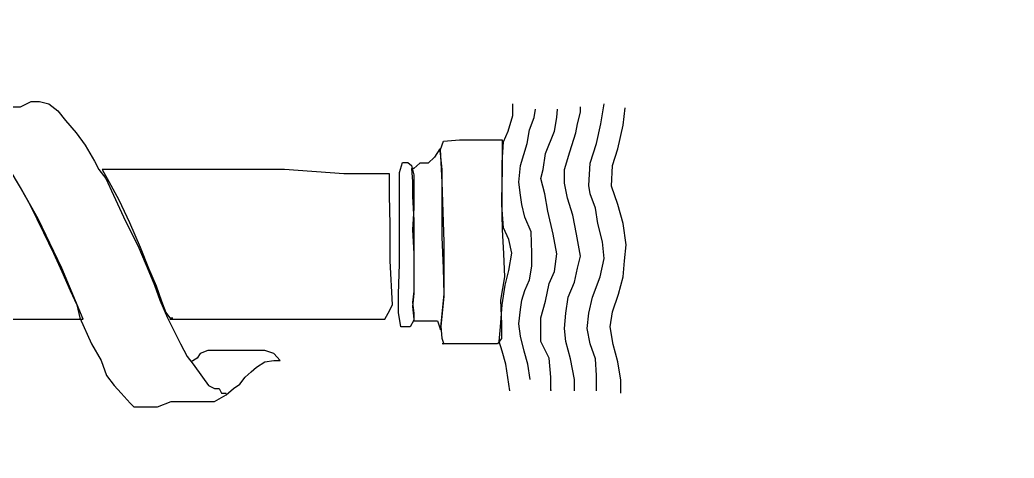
# Model space of a CAD drawing. Extents: x 747954 to 748544, y 4316381 to 4317408.
# Drawn here: x 747992.16 to 748005.23, y 4317230.29 to 4317236.04 of the extents above; entities that cross this region are included whole.
import ezdxf

# ---------------------------------------------------------------- set-up
doc = ezdxf.new("R2010")
doc.units = 0
doc.layers.get('0').update_dxf_attribs({"linetype": 'CONTINUOUS'})

msp = doc.modelspace()

# ---------------------------------------------------------------- linework, layer by layer
at = {"color": 0, "linetype": 'CONTINUOUS'}
for p, q in [((747992.17, 4317234.9), (747992.31, 4317234.97)), ((747992.17, 4317234.9), (747992.31, 4317234.97)), ((747992.31, 4317234.97), (747992.42, 4317234.97)), ((747992.31, 4317234.97), (747992.42, 4317234.97)), ((747992.42, 4317234.97), (747992.54, 4317234.94)), ((747992.42, 4317234.97), (747992.54, 4317234.94)), ((747992.02, 4317234.9), (747992.17, 4317234.9)), ((747992.02, 4317234.9), (747992.17, 4317234.9)), ((747992.54, 4317234.94), (747992.66, 4317234.85)), ((747992.54, 4317234.94), (747992.66, 4317234.85)), ((747992.66, 4317234.85), (747992.76, 4317234.72)), ((747992.66, 4317234.85), (747992.76, 4317234.72)), ((747998.64, 4317234.79), (747998.64, 4317234.94)), ((747998.64, 4317234.79), (747998.64, 4317234.94)), ((747998.92, 4317234.76), (747998.94, 4317234.87)), ((747998.92, 4317234.76), (747998.94, 4317234.87)), ((747999.22, 4317234.76), (747999.23, 4317234.87)), ((747999.22, 4317234.76), (747999.23, 4317234.87)), ((747999.53, 4317234.83), (747999.53, 4317234.9)), ((747999.53, 4317234.83), (747999.53, 4317234.9)), ((747999.8, 4317234.68), (747999.84, 4317234.94)), ((747999.8, 4317234.68), (747999.84, 4317234.94)), ((748000.09, 4317234.66), (748000.12, 4317234.89)), ((748000.09, 4317234.66), (748000.12, 4317234.89)), ((747992.76, 4317234.72), (747992.9, 4317234.56)), ((747992.76, 4317234.72), (747992.9, 4317234.56)), ((747998.58, 4317234.58), (747998.64, 4317234.79)), ((747998.58, 4317234.58), (747998.64, 4317234.79)), ((747998.86, 4317234.6), (747998.92, 4317234.76)), ((747998.86, 4317234.6), (747998.92, 4317234.76)), ((747999.19, 4317234.58), (747999.22, 4317234.76)), ((747999.19, 4317234.58), (747999.22, 4317234.76)), ((747999.49, 4317234.68), (747999.53, 4317234.83)), ((747999.49, 4317234.68), (747999.53, 4317234.83)), ((747998.52, 4317234.44), (747998.58, 4317234.58)), ((747998.52, 4317234.44), (747998.58, 4317234.58)), ((747998.83, 4317234.42), (747998.86, 4317234.6)), ((747998.83, 4317234.42), (747998.86, 4317234.6)), ((747999.07, 4317234.29), (747999.19, 4317234.58)), ((747999.07, 4317234.29), (747999.19, 4317234.58)), ((747999.47, 4317234.56), (747999.49, 4317234.68)), ((747999.47, 4317234.56), (747999.49, 4317234.68)), ((747999.74, 4317234.42), (747999.8, 4317234.68)), ((747999.74, 4317234.42), (747999.8, 4317234.68)), ((748000.02, 4317234.35), (748000.09, 4317234.66)), ((748000.02, 4317234.35), (748000.09, 4317234.66)), ((747992.9, 4317234.56), (747993.02, 4317234.4)), ((747992.9, 4317234.56), (747993.02, 4317234.4)), ((747997.69, 4317234.34), (747997.73, 4317234.45)), ((747997.69, 4317234.34), (747997.73, 4317234.45)), ((747997.73, 4317234.45), (747997.94, 4317234.47)), ((747997.73, 4317234.45), (747997.94, 4317234.47)), ((747997.94, 4317234.47), (747998.25, 4317234.47)), ((747997.94, 4317234.47), (747998.25, 4317234.47)), ((747998.25, 4317234.47), (747998.4, 4317234.47)), ((747998.25, 4317234.47), (747998.4, 4317234.47)), ((747998.4, 4317234.47), (747998.5, 4317234.47)), ((747998.4, 4317234.47), (747998.5, 4317234.47)), ((747998.5, 4317234.47), (747998.5, 4317234.36)), ((747998.5, 4317234.47), (747998.5, 4317234.36)), ((747999.39, 4317234.31), (747999.47, 4317234.56)), ((747999.39, 4317234.31), (747999.47, 4317234.56)), ((747993.02, 4317234.4), (747993.14, 4317234.19)), ((747993.02, 4317234.4), (747993.14, 4317234.19)), ((747997.68, 4317234.35), (747997.61, 4317234.24)), ((747997.68, 4317234.35), (747997.61, 4317234.24)), ((747997.69, 4317234.29), (747997.68, 4317234.35)), ((747997.69, 4317234.29), (747997.68, 4317234.35)), ((747997.71, 4317233.91), (747997.69, 4317234.34)), ((747997.71, 4317233.91), (747997.69, 4317234.34)), ((747998.5, 4317234.17), (747998.52, 4317234.44)), ((747998.5, 4317234.17), (747998.52, 4317234.44)), ((747998.5, 4317234.36), (747998.5, 4317234.08)), ((747998.5, 4317234.36), (747998.5, 4317234.08)), ((747998.74, 4317234.13), (747998.83, 4317234.42)), ((747998.74, 4317234.13), (747998.83, 4317234.42)), ((747999.66, 4317234.16), (747999.74, 4317234.42)), ((747999.66, 4317234.16), (747999.74, 4317234.42)), ((747999.95, 4317234.13), (748000.02, 4317234.35)), ((747999.95, 4317234.13), (748000.02, 4317234.35)), ((747993.14, 4317234.19), (747993.2, 4317234.08)), ((747993.14, 4317234.19), (747993.2, 4317234.08)), ((747997.61, 4317234.24), (747997.53, 4317234.16)), ((747997.61, 4317234.24), (747997.53, 4317234.16)), ((747997.71, 4317234.08), (747997.69, 4317234.29)), ((747997.71, 4317234.08), (747997.69, 4317234.29)), ((747999.04, 4317234.08), (747999.07, 4317234.29)), ((747999.04, 4317234.08), (747999.07, 4317234.29)), ((747999.32, 4317234.08), (747999.39, 4317234.31)), ((747999.32, 4317234.08), (747999.39, 4317234.31)), ((747992.17, 4317233.84), (747992.02, 4317234.09)), ((747992.17, 4317233.84), (747992.02, 4317234.09)), ((747993.2, 4317234.08), (747993.29, 4317233.96)), ((747993.2, 4317234.08), (747993.29, 4317233.96)), ((747993.29, 4317234.08), (747993.24, 4317234.08)), ((747993.24, 4317234.08), (747993.33, 4317233.92)), ((747993.29, 4317234.08), (747993.24, 4317234.08)), ((747993.24, 4317234.08), (747993.33, 4317233.92)), ((747993.44, 4317234.08), (747993.29, 4317234.08)), ((747993.44, 4317234.08), (747993.29, 4317234.08)), ((747993.82, 4317234.08), (747993.44, 4317234.08)), ((747993.82, 4317234.08), (747993.44, 4317234.08)), ((747994.42, 4317234.08), (747993.82, 4317234.08)), ((747994.42, 4317234.08), (747993.82, 4317234.08)), ((747994.92, 4317234.08), (747994.42, 4317234.08)), ((747994.92, 4317234.08), (747994.42, 4317234.08)), ((747995.64, 4317234.08), (747994.92, 4317234.08)), ((747995.64, 4317234.08), (747994.92, 4317234.08)), ((747996.42, 4317234.02), (747995.64, 4317234.08)), ((747996.42, 4317234.02), (747995.64, 4317234.08)), ((747997.15, 4317234.04), (747997.19, 4317234.17)), ((747997.15, 4317234.04), (747997.19, 4317234.17)), ((747997.19, 4317234.17), (747997.26, 4317234.17)), ((747997.19, 4317234.17), (747997.26, 4317234.17)), ((747997.26, 4317234.17), (747997.31, 4317234.13)), ((747997.26, 4317234.17), (747997.31, 4317234.13)), ((747997.31, 4317234.13), (747997.34, 4317234.01)), ((747997.31, 4317234.13), (747997.34, 4317234.01)), ((747997.34, 4317234.09), (747997.31, 4317234.09)), ((747997.31, 4317234.09), (747997.32, 4317233.92)), ((747997.34, 4317234.09), (747997.31, 4317234.09)), ((747997.31, 4317234.09), (747997.32, 4317233.92)), ((747997.42, 4317234.16), (747997.34, 4317234.09)), ((747997.42, 4317234.16), (747997.34, 4317234.09)), ((747997.53, 4317234.16), (747997.42, 4317234.16)), ((747997.53, 4317234.16), (747997.42, 4317234.16)), ((747997.71, 4317233.73), (747997.71, 4317234.08)), ((747997.71, 4317233.73), (747997.71, 4317234.08)), ((747998.5, 4317234.08), (747998.49, 4317233.68)), ((747998.5, 4317234.08), (747998.49, 4317233.68)), ((747998.5, 4317233.87), (747998.5, 4317234.17)), ((747998.5, 4317233.87), (747998.5, 4317234.17)), ((747998.72, 4317233.91), (747998.74, 4317234.13)), ((747998.72, 4317233.91), (747998.74, 4317234.13)), ((747999.01, 4317233.96), (747999.04, 4317234.08)), ((747999.01, 4317233.96), (747999.04, 4317234.08)), ((747999.32, 4317233.9), (747999.32, 4317234.08)), ((747999.32, 4317233.9), (747999.32, 4317234.08)), ((747999.64, 4317233.87), (747999.66, 4317234.16)), ((747999.64, 4317233.87), (747999.66, 4317234.16)), ((747999.94, 4317233.86), (747999.95, 4317234.13)), ((747999.94, 4317233.86), (747999.95, 4317234.13)), ((747993.29, 4317233.96), (747993.39, 4317233.74)), ((747993.29, 4317233.96), (747993.39, 4317233.74)), ((747996.88, 4317234.02), (747996.42, 4317234.02)), ((747996.88, 4317234.02), (747996.42, 4317234.02)), ((747997.02, 4317234.02), (747996.88, 4317234.02)), ((747997.02, 4317234.02), (747996.88, 4317234.02)), ((747997.02, 4317233.96), (747997.02, 4317234.02)), ((747997.02, 4317233.96), (747997.02, 4317234.02)), ((747997.02, 4317233.74), (747997.02, 4317233.96)), ((747997.02, 4317233.74), (747997.02, 4317233.96)), ((747997.15, 4317233.84), (747997.15, 4317234.04)), ((747997.15, 4317233.84), (747997.15, 4317234.04)), ((747997.34, 4317234.01), (747997.34, 4317233.91)), ((747997.34, 4317234.01), (747997.34, 4317233.91)), ((747999.06, 4317233.76), (747999.01, 4317233.96)), ((747999.06, 4317233.76), (747999.01, 4317233.96)), ((747992.12, 4317233.92), (747992.29, 4317233.62)), ((747992.12, 4317233.92), (747992.29, 4317233.62)), ((747992.4, 4317233.43), (747992.17, 4317233.84)), ((747992.4, 4317233.43), (747992.17, 4317233.84)), ((747993.33, 4317233.92), (747993.46, 4317233.68)), ((747993.33, 4317233.92), (747993.46, 4317233.68)), ((747997.15, 4317233.38), (747997.15, 4317233.84)), ((747997.15, 4317233.38), (747997.15, 4317233.84)), ((747997.32, 4317233.92), (747997.32, 4317233.73)), ((747997.32, 4317233.92), (747997.32, 4317233.73)), ((747997.34, 4317233.91), (747997.34, 4317233.57)), ((747997.34, 4317233.91), (747997.34, 4317233.57)), ((747997.74, 4317233.13), (747997.71, 4317233.91)), ((747997.74, 4317233.13), (747997.71, 4317233.91)), ((747998.5, 4317233.55), (747998.5, 4317233.87)), ((747998.5, 4317233.55), (747998.5, 4317233.87)), ((747998.74, 4317233.74), (747998.72, 4317233.91)), ((747998.74, 4317233.74), (747998.72, 4317233.91)), ((747999.36, 4317233.7), (747999.32, 4317233.9)), ((747999.36, 4317233.7), (747999.32, 4317233.9)), ((747999.66, 4317233.76), (747999.64, 4317233.87)), ((747999.66, 4317233.76), (747999.64, 4317233.87)), ((748000.02, 4317233.62), (747999.94, 4317233.86)), ((748000.02, 4317233.62), (747999.94, 4317233.86)), ((747993.39, 4317233.74), (747993.55, 4317233.4)), ((747993.39, 4317233.74), (747993.55, 4317233.4)), ((747993.46, 4317233.68), (747993.6, 4317233.38)), ((747993.46, 4317233.68), (747993.6, 4317233.38)), ((747997.03, 4317233.35), (747997.02, 4317233.74)), ((747997.03, 4317233.35), (747997.02, 4317233.74)), ((747997.32, 4317233.73), (747997.34, 4317233.41)), ((747997.32, 4317233.73), (747997.34, 4317233.41)), ((747997.71, 4317233.19), (747997.71, 4317233.73)), ((747997.71, 4317233.19), (747997.71, 4317233.73)), ((747998.49, 4317233.68), (747998.5, 4317233.29)), ((747998.49, 4317233.68), (747998.5, 4317233.29)), ((747998.76, 4317233.62), (747998.74, 4317233.74)), ((747998.76, 4317233.62), (747998.74, 4317233.74)), ((747999.1, 4317233.53), (747999.06, 4317233.76)), ((747999.1, 4317233.53), (747999.06, 4317233.76)), ((747999.43, 4317233.48), (747999.36, 4317233.7)), ((747999.43, 4317233.48), (747999.36, 4317233.7)), ((747999.73, 4317233.57), (747999.66, 4317233.76)), ((747999.73, 4317233.57), (747999.66, 4317233.76)), ((747992.29, 4317233.62), (747992.47, 4317233.25)), ((747992.29, 4317233.62), (747992.47, 4317233.25)), ((747997.34, 4317233.57), (747997.32, 4317233.29)), ((747997.34, 4317233.57), (747997.32, 4317233.29)), ((747998.52, 4317233.31), (747998.5, 4317233.55)), ((747998.52, 4317233.31), (747998.5, 4317233.55)), ((747998.8, 4317233.45), (747998.76, 4317233.62)), ((747998.8, 4317233.45), (747998.76, 4317233.62)), ((747999.76, 4317233.37), (747999.73, 4317233.57)), ((747999.76, 4317233.37), (747999.73, 4317233.57)), ((748000.09, 4317233.37), (748000.02, 4317233.62)), ((748000.09, 4317233.37), (748000.02, 4317233.62)), ((747992.71, 4317232.78), (747992.4, 4317233.43)), ((747992.71, 4317232.78), (747992.4, 4317233.43)), ((747997.34, 4317233.41), (747997.34, 4317233.11)), ((747997.34, 4317233.41), (747997.34, 4317233.11)), ((747998.88, 4317233.26), (747998.8, 4317233.45)), ((747998.88, 4317233.26), (747998.8, 4317233.45)), ((747999.17, 4317233.23), (747999.1, 4317233.53)), ((747999.17, 4317233.23), (747999.1, 4317233.53)), ((747999.48, 4317233.23), (747999.43, 4317233.48)), ((747999.48, 4317233.23), (747999.43, 4317233.48)), ((747993.55, 4317233.4), (747993.71, 4317233.08)), ((747993.55, 4317233.4), (747993.71, 4317233.08)), ((747993.6, 4317233.38), (747993.74, 4317233.06)), ((747993.6, 4317233.38), (747993.74, 4317233.06)), ((747997.03, 4317232.88), (747997.03, 4317233.35)), ((747997.03, 4317232.88), (747997.03, 4317233.35)), ((747997.15, 4317232.84), (747997.15, 4317233.38)), ((747997.15, 4317232.84), (747997.15, 4317233.38)), ((747997.32, 4317233.29), (747997.34, 4317232.97)), ((747997.32, 4317233.29), (747997.34, 4317232.97)), ((747998.5, 4317233.29), (747998.52, 4317232.97)), ((747998.5, 4317233.29), (747998.52, 4317232.97)), ((747998.59, 4317233.16), (747998.52, 4317233.31)), ((747998.59, 4317233.16), (747998.52, 4317233.31)), ((747999.82, 4317233.13), (747999.76, 4317233.37)), ((747999.82, 4317233.13), (747999.76, 4317233.37)), ((748000.13, 4317233.09), (748000.09, 4317233.37)), ((748000.13, 4317233.09), (748000.09, 4317233.37)), ((747992.47, 4317233.25), (747992.6, 4317232.98)), ((747992.47, 4317233.25), (747992.6, 4317232.98)), ((747997.73, 4317232.78), (747997.71, 4317233.19)), ((747997.73, 4317232.78), (747997.71, 4317233.19)), ((747998.63, 4317232.98), (747998.59, 4317233.16)), ((747998.63, 4317232.98), (747998.59, 4317233.16)), ((747998.89, 4317232.98), (747998.88, 4317233.26)), ((747998.89, 4317232.98), (747998.88, 4317233.26)), ((747999.22, 4317232.97), (747999.17, 4317233.23)), ((747999.22, 4317232.97), (747999.17, 4317233.23)), ((747999.53, 4317232.94), (747999.48, 4317233.23)), ((747999.53, 4317232.94), (747999.48, 4317233.23)), ((747993.71, 4317233.08), (747993.82, 4317232.82)), ((747993.71, 4317233.08), (747993.82, 4317232.82)), ((747993.74, 4317233.06), (747993.85, 4317232.78)), ((747993.74, 4317233.06), (747993.85, 4317232.78)), ((747997.34, 4317233.11), (747997.34, 4317232.75)), ((747997.34, 4317233.11), (747997.34, 4317232.75)), ((747997.74, 4317232.41), (747997.74, 4317233.13)), ((747997.74, 4317232.41), (747997.74, 4317233.13)), ((747999.84, 4317232.91), (747999.82, 4317233.13)), ((747999.84, 4317232.91), (747999.82, 4317233.13)), ((748000.11, 4317232.88), (748000.13, 4317233.09)), ((748000.11, 4317232.88), (748000.13, 4317233.09)), ((747992.6, 4317232.98), (747992.71, 4317232.74)), ((747992.6, 4317232.98), (747992.71, 4317232.74)), ((747997.06, 4317232.3), (747997.03, 4317232.88)), ((747997.06, 4317232.3), (747997.03, 4317232.88)), ((747997.34, 4317232.97), (747997.34, 4317232.67)), ((747997.34, 4317232.97), (747997.34, 4317232.67)), ((747998.52, 4317232.97), (747998.53, 4317232.67)), ((747998.52, 4317232.97), (747998.53, 4317232.67)), ((747998.59, 4317232.75), (747998.63, 4317232.98)), ((747998.59, 4317232.75), (747998.63, 4317232.98)), ((747998.89, 4317232.81), (747998.89, 4317232.98)), ((747998.89, 4317232.81), (747998.89, 4317232.98)), ((747999.19, 4317232.74), (747999.22, 4317232.97)), ((747999.19, 4317232.74), (747999.22, 4317232.97)), ((747999.49, 4317232.78), (747999.53, 4317232.94)), ((747999.49, 4317232.78), (747999.53, 4317232.94)), ((747999.79, 4317232.67), (747999.84, 4317232.91)), ((747999.79, 4317232.67), (747999.84, 4317232.91)), ((748000.09, 4317232.67), (748000.11, 4317232.88)), ((748000.09, 4317232.67), (748000.11, 4317232.88)), ((747992.99, 4317232.11), (747992.71, 4317232.78)), ((747992.99, 4317232.11), (747992.71, 4317232.78)), ((747993.82, 4317232.82), (747993.93, 4317232.56)), ((747993.82, 4317232.82), (747993.93, 4317232.56)), ((747993.85, 4317232.78), (747993.95, 4317232.55)), ((747993.85, 4317232.78), (747993.95, 4317232.55)), ((747997.14, 4317232.44), (747997.15, 4317232.84)), ((747997.14, 4317232.44), (747997.15, 4317232.84)), ((747997.34, 4317232.75), (747997.34, 4317232.45)), ((747997.34, 4317232.75), (747997.34, 4317232.45)), ((747997.74, 4317232.44), (747997.73, 4317232.78)), ((747997.74, 4317232.44), (747997.73, 4317232.78)), ((747998.54, 4317232.56), (747998.59, 4317232.75)), ((747998.54, 4317232.56), (747998.59, 4317232.75)), ((747998.86, 4317232.63), (747998.89, 4317232.81)), ((747998.86, 4317232.63), (747998.89, 4317232.81)), ((747999.45, 4317232.6), (747999.49, 4317232.78)), ((747999.45, 4317232.6), (747999.49, 4317232.78)), ((747992.71, 4317232.74), (747992.82, 4317232.49)), ((747992.71, 4317232.74), (747992.82, 4317232.49)), ((747997.34, 4317232.67), (747997.34, 4317232.48)), ((747997.34, 4317232.67), (747997.34, 4317232.48)), ((747998.53, 4317232.67), (747998.48, 4317232.36)), ((747998.53, 4317232.67), (747998.48, 4317232.36)), ((747998.8, 4317232.49), (747998.86, 4317232.63)), ((747998.8, 4317232.49), (747998.86, 4317232.63)), ((747999.12, 4317232.58), (747999.19, 4317232.74)), ((747999.12, 4317232.58), (747999.19, 4317232.74)), ((747999.69, 4317232.4), (747999.79, 4317232.67)), ((747999.69, 4317232.4), (747999.79, 4317232.67)), ((748000.03, 4317232.44), (748000.09, 4317232.67)), ((748000.03, 4317232.44), (748000.09, 4317232.67)), ((747992.82, 4317232.49), (747992.91, 4317232.3)), ((747992.82, 4317232.49), (747992.91, 4317232.3)), ((747993.93, 4317232.56), (747994, 4317232.36)), ((747993.93, 4317232.56), (747994, 4317232.36)), ((747993.95, 4317232.55), (747994.02, 4317232.35)), ((747993.95, 4317232.55), (747994.02, 4317232.35)), ((747998.5, 4317232.3), (747998.54, 4317232.56)), ((747998.5, 4317232.3), (747998.54, 4317232.56)), ((747998.76, 4317232.36), (747998.8, 4317232.49)), ((747998.76, 4317232.36), (747998.8, 4317232.49)), ((747999.07, 4317232.35), (747999.12, 4317232.58)), ((747999.07, 4317232.35), (747999.12, 4317232.58)), ((747999.37, 4317232.4), (747999.45, 4317232.6)), ((747999.37, 4317232.4), (747999.45, 4317232.6)), ((747994, 4317232.36), (747994.1, 4317232.13)), ((747994, 4317232.36), (747994.1, 4317232.13)), ((747997.14, 4317232.2), (747997.14, 4317232.44)), ((747997.14, 4317232.2), (747997.14, 4317232.44)), ((747997.34, 4317232.48), (747997.32, 4317232.33)), ((747997.34, 4317232.48), (747997.32, 4317232.33)), ((747997.34, 4317232.45), (747997.32, 4317232.28)), ((747997.34, 4317232.45), (747997.32, 4317232.28)), ((747997.7, 4317232.05), (747997.74, 4317232.44)), ((747997.7, 4317232.05), (747997.74, 4317232.44)), ((747997.7, 4317232.02), (747997.74, 4317232.41)), ((747997.7, 4317232.02), (747997.74, 4317232.41)), ((747998.48, 4317232.36), (747998.49, 4317232.05)), ((747998.48, 4317232.36), (747998.49, 4317232.05)), ((747998.74, 4317232.24), (747998.76, 4317232.36)), ((747998.74, 4317232.24), (747998.76, 4317232.36)), ((747999.34, 4317232.19), (747999.37, 4317232.4)), ((747999.34, 4317232.19), (747999.37, 4317232.4)), ((747999.64, 4317232.19), (747999.69, 4317232.4)), ((747999.64, 4317232.19), (747999.69, 4317232.4)), ((747999.95, 4317232.21), (748000.03, 4317232.44)), ((747999.95, 4317232.21), (748000.03, 4317232.44)), ((747992.91, 4317232.3), (747992.95, 4317232.13)), ((747992.91, 4317232.3), (747992.95, 4317232.13)), ((747994.02, 4317232.35), (747994.08, 4317232.2)), ((747994.02, 4317232.35), (747994.08, 4317232.2)), ((747997, 4317232.19), (747997.06, 4317232.3)), ((747997, 4317232.19), (747997.06, 4317232.3)), ((747997.32, 4317232.33), (747997.34, 4317232.19)), ((747997.32, 4317232.33), (747997.34, 4317232.19)), ((747997.32, 4317232.28), (747997.34, 4317232.11)), ((747997.32, 4317232.28), (747997.34, 4317232.11)), ((747998.48, 4317232.01), (747998.5, 4317232.3)), ((747998.48, 4317232.01), (747998.5, 4317232.3)), ((747998.72, 4317232.05), (747998.74, 4317232.24)), ((747998.72, 4317232.05), (747998.74, 4317232.24)), ((747999.01, 4317232.13), (747999.07, 4317232.35)), ((747999.01, 4317232.13), (747999.07, 4317232.35)), ((747991.83, 4317232.11), (747992.63, 4317232.11)), ((747991.83, 4317232.11), (747992.63, 4317232.11)), ((747992.63, 4317232.11), (747992.99, 4317232.11)), ((747992.63, 4317232.11), (747992.99, 4317232.11)), ((747992.95, 4317232.13), (747993.1, 4317231.79)), ((747992.95, 4317232.13), (747993.1, 4317231.79)), ((747994.08, 4317232.2), (747994.13, 4317232.13)), ((747994.08, 4317232.2), (747994.13, 4317232.13)), ((747994.1, 4317232.13), (747994.17, 4317231.99)), ((747994.1, 4317232.13), (747994.17, 4317231.99)), ((747994.13, 4317232.13), (747994.17, 4317232.13)), ((747994.13, 4317232.13), (747994.17, 4317232.13)), ((747994.13, 4317232.11), (747994.73, 4317232.11)), ((747994.13, 4317232.11), (747994.73, 4317232.11)), ((747994.73, 4317232.11), (747995.73, 4317232.11)), ((747994.73, 4317232.11), (747995.73, 4317232.11)), ((747995.73, 4317232.11), (747996.47, 4317232.11)), ((747995.73, 4317232.11), (747996.47, 4317232.11)), ((747996.47, 4317232.11), (747996.96, 4317232.11)), ((747996.47, 4317232.11), (747996.96, 4317232.11)), ((747996.96, 4317232.11), (747997, 4317232.19)), ((747996.96, 4317232.11), (747997, 4317232.19)), ((747997.17, 4317232.01), (747997.14, 4317232.2)), ((747997.17, 4317232.01), (747997.14, 4317232.2)), ((747997.34, 4317232.1), (747997.29, 4317232.01)), ((747997.34, 4317232.1), (747997.29, 4317232.01)), ((747997.34, 4317232.19), (747997.34, 4317232.1)), ((747997.34, 4317232.19), (747997.34, 4317232.1)), ((747999.01, 4317231.82), (747999.01, 4317232.13)), ((747999.01, 4317231.82), (747999.01, 4317232.13)), ((747999.32, 4317231.99), (747999.34, 4317232.19)), ((747999.32, 4317231.99), (747999.34, 4317232.19)), ((747999.62, 4317231.99), (747999.64, 4317232.19)), ((747999.62, 4317231.99), (747999.64, 4317232.19)), ((747999.92, 4317232.01), (747999.95, 4317232.21)), ((747999.92, 4317232.01), (747999.95, 4317232.21)), ((747994.17, 4317231.99), (747994.27, 4317231.79)), ((747994.17, 4317231.99), (747994.27, 4317231.79)), ((747997.25, 4317232.01), (747997.17, 4317232.01)), ((747997.25, 4317232.01), (747997.17, 4317232.01)), ((747997.29, 4317232.01), (747997.25, 4317232.01)), ((747997.29, 4317232.01), (747997.25, 4317232.01)), ((747997.34, 4317232.09), (747997.42, 4317232.09)), ((747997.34, 4317232.09), (747997.42, 4317232.09)), ((747997.42, 4317232.09), (747997.5, 4317232.09)), ((747997.42, 4317232.09), (747997.5, 4317232.09)), ((747997.5, 4317232.09), (747997.6, 4317232.09)), ((747997.5, 4317232.09), (747997.6, 4317232.09)), ((747997.6, 4317232.09), (747997.65, 4317232.09)), ((747997.6, 4317232.09), (747997.65, 4317232.09)), ((747997.65, 4317232.09), (747997.69, 4317231.97)), ((747997.65, 4317232.09), (747997.69, 4317231.97)), ((747997.69, 4317231.97), (747997.7, 4317232.05)), ((747997.69, 4317231.97), (747997.7, 4317232.05)), ((747997.71, 4317231.86), (747997.7, 4317232.02)), ((747997.71, 4317231.86), (747997.7, 4317232.02)), ((747998.46, 4317231.82), (747998.48, 4317232.01)), ((747998.46, 4317231.82), (747998.48, 4317232.01)), ((747998.49, 4317232.05), (747998.49, 4317231.86)), ((747998.49, 4317232.05), (747998.49, 4317231.86)), ((747998.74, 4317231.89), (747998.72, 4317232.05)), ((747998.74, 4317231.89), (747998.72, 4317232.05)), ((747999.34, 4317231.82), (747999.32, 4317231.99)), ((747999.34, 4317231.82), (747999.32, 4317231.99)), ((747999.66, 4317231.79), (747999.62, 4317231.99)), ((747999.66, 4317231.79), (747999.62, 4317231.99)), ((747999.96, 4317231.78), (747999.92, 4317232.01)), ((747999.96, 4317231.78), (747999.92, 4317232.01)), ((747997.74, 4317231.78), (747997.71, 4317231.86)), ((747997.74, 4317231.78), (747997.71, 4317231.86)), ((747998.49, 4317231.86), (747998.44, 4317231.79)), ((747998.49, 4317231.86), (747998.44, 4317231.79)), ((747998.79, 4317231.69), (747998.74, 4317231.89)), ((747998.79, 4317231.69), (747998.74, 4317231.89)), ((747993.1, 4317231.79), (747993.23, 4317231.57)), ((747993.1, 4317231.79), (747993.23, 4317231.57)), ((747994.27, 4317231.79), (747994.36, 4317231.62)), ((747994.27, 4317231.79), (747994.36, 4317231.62)), ((747997.77, 4317231.79), (747997.71, 4317231.79)), ((747997.77, 4317231.79), (747997.71, 4317231.79)), ((747997.9, 4317231.79), (747997.77, 4317231.79)), ((747997.9, 4317231.79), (747997.77, 4317231.79)), ((747998.1, 4317231.79), (747997.9, 4317231.79)), ((747998.1, 4317231.79), (747997.9, 4317231.79)), ((747998.35, 4317231.79), (747998.1, 4317231.79)), ((747998.35, 4317231.79), (747998.1, 4317231.79)), ((747998.44, 4317231.79), (747998.35, 4317231.79)), ((747998.44, 4317231.79), (747998.35, 4317231.79)), ((747998.5, 4317231.69), (747998.46, 4317231.82)), ((747998.5, 4317231.69), (747998.46, 4317231.82)), ((747999.12, 4317231.6), (747999.01, 4317231.82)), ((747999.12, 4317231.6), (747999.01, 4317231.82)), ((747999.4, 4317231.59), (747999.34, 4317231.82)), ((747999.4, 4317231.59), (747999.34, 4317231.82)), ((747999.73, 4317231.59), (747999.66, 4317231.79)), ((747999.73, 4317231.59), (747999.66, 4317231.79)), ((748000.02, 4317231.55), (747999.96, 4317231.78)), ((748000.02, 4317231.55), (747999.96, 4317231.78)), ((747994.36, 4317231.62), (747994.44, 4317231.52)), ((747994.36, 4317231.62), (747994.44, 4317231.52)), ((747994.49, 4317231.6), (747994.41, 4317231.55)), ((747994.49, 4317231.6), (747994.41, 4317231.55)), ((747994.53, 4317231.66), (747994.49, 4317231.6)), ((747994.53, 4317231.66), (747994.49, 4317231.6)), ((747994.63, 4317231.7), (747994.53, 4317231.66)), ((747994.63, 4317231.7), (747994.53, 4317231.66)), ((747994.73, 4317231.7), (747994.63, 4317231.7)), ((747994.73, 4317231.7), (747994.63, 4317231.7)), ((747994.9, 4317231.7), (747994.73, 4317231.7)), ((747994.9, 4317231.7), (747994.73, 4317231.7)), ((747995.01, 4317231.7), (747994.9, 4317231.7)), ((747995.01, 4317231.7), (747994.9, 4317231.7)), ((747995.16, 4317231.7), (747995.01, 4317231.7)), ((747995.16, 4317231.7), (747995.01, 4317231.7)), ((747995.28, 4317231.7), (747995.16, 4317231.7)), ((747995.28, 4317231.7), (747995.16, 4317231.7)), ((747995.38, 4317231.7), (747995.28, 4317231.7)), ((747995.38, 4317231.7), (747995.28, 4317231.7)), ((747995.5, 4317231.66), (747995.38, 4317231.7)), ((747995.5, 4317231.66), (747995.38, 4317231.7)), ((747995.58, 4317231.57), (747995.5, 4317231.66)), ((747995.58, 4317231.57), (747995.5, 4317231.66)), ((747998.55, 4317231.52), (747998.5, 4317231.69)), ((747998.55, 4317231.52), (747998.5, 4317231.69)), ((747998.84, 4317231.52), (747998.79, 4317231.69)), ((747998.84, 4317231.52), (747998.79, 4317231.69)), ((747999.14, 4317231.35), (747999.12, 4317231.6)), ((747999.14, 4317231.35), (747999.12, 4317231.6)), ((747999.45, 4317231.32), (747999.4, 4317231.59)), ((747999.45, 4317231.32), (747999.4, 4317231.59)), ((747999.74, 4317231.37), (747999.73, 4317231.59)), ((747999.74, 4317231.37), (747999.73, 4317231.59)), ((747993.23, 4317231.57), (747993.3, 4317231.37)), ((747993.23, 4317231.57), (747993.3, 4317231.37)), ((747994.44, 4317231.52), (747994.56, 4317231.35)), ((747994.44, 4317231.52), (747994.56, 4317231.35)), ((747995.2, 4317231.42), (747995.27, 4317231.48)), ((747995.2, 4317231.42), (747995.27, 4317231.48)), ((747995.27, 4317231.48), (747995.38, 4317231.55)), ((747995.27, 4317231.48), (747995.38, 4317231.55)), ((747995.38, 4317231.55), (747995.5, 4317231.57)), ((747995.38, 4317231.55), (747995.5, 4317231.57)), ((747995.5, 4317231.57), (747995.58, 4317231.57)), ((747995.5, 4317231.57), (747995.58, 4317231.57)), ((747998.59, 4317231.26), (747998.55, 4317231.52)), ((747998.59, 4317231.26), (747998.55, 4317231.52)), ((747998.87, 4317231.32), (747998.84, 4317231.52)), ((747998.87, 4317231.32), (747998.84, 4317231.52)), ((748000.06, 4317231.31), (748000.02, 4317231.55)), ((748000.06, 4317231.31), (748000.02, 4317231.55)), ((747993.3, 4317231.37), (747993.4, 4317231.24)), ((747993.3, 4317231.37), (747993.4, 4317231.24)), ((747994.56, 4317231.35), (747994.64, 4317231.24)), ((747994.56, 4317231.35), (747994.64, 4317231.24)), ((747995.05, 4317231.26), (747995.12, 4317231.35)), ((747995.05, 4317231.26), (747995.12, 4317231.35)), ((747995.12, 4317231.35), (747995.2, 4317231.42)), ((747995.12, 4317231.35), (747995.2, 4317231.42)), ((747999.14, 4317231.18), (747999.14, 4317231.35)), ((747999.14, 4317231.18), (747999.14, 4317231.35)), ((747999.45, 4317231.17), (747999.45, 4317231.32)), ((747999.45, 4317231.17), (747999.45, 4317231.32)), ((747999.74, 4317231.17), (747999.74, 4317231.37)), ((747999.74, 4317231.17), (747999.74, 4317231.37)), ((748000.06, 4317231.14), (748000.06, 4317231.31)), ((748000.06, 4317231.14), (748000.06, 4317231.31)), ((747993.4, 4317231.24), (747993.49, 4317231.14)), ((747993.4, 4317231.24), (747993.49, 4317231.14)), ((747994.64, 4317231.24), (747994.72, 4317231.2)), ((747994.64, 4317231.24), (747994.72, 4317231.2)), ((747994.72, 4317231.2), (747994.78, 4317231.2)), ((747994.72, 4317231.2), (747994.78, 4317231.2)), ((747994.78, 4317231.2), (747994.81, 4317231.14)), ((747994.78, 4317231.2), (747994.81, 4317231.14)), ((747994.87, 4317231.12), (747994.97, 4317231.2)), ((747994.87, 4317231.12), (747994.97, 4317231.2)), ((747994.97, 4317231.2), (747995.05, 4317231.26)), ((747994.97, 4317231.2), (747995.05, 4317231.26)), ((747998.6, 4317231.17), (747998.59, 4317231.26)), ((747998.6, 4317231.17), (747998.59, 4317231.26)), ((747993.49, 4317231.14), (747993.61, 4317231.01)), ((747993.49, 4317231.14), (747993.61, 4317231.01)), ((747994.72, 4317231.03), (747994.87, 4317231.12)), ((747994.72, 4317231.03), (747994.87, 4317231.12)), ((747994.81, 4317231.14), (747994.87, 4317231.14)), ((747994.81, 4317231.14), (747994.87, 4317231.14)), ((747993.61, 4317231.01), (747993.66, 4317230.96)), ((747993.61, 4317231.01), (747993.66, 4317230.96)), ((747993.66, 4317230.96), (747993.77, 4317230.96)), ((747993.66, 4317230.96), (747993.77, 4317230.96)), ((747993.77, 4317230.96), (747993.86, 4317230.96)), ((747993.77, 4317230.96), (747993.86, 4317230.96)), ((747993.86, 4317230.96), (747993.97, 4317230.96)), ((747993.86, 4317230.96), (747993.97, 4317230.96)), ((747993.97, 4317230.96), (747994.15, 4317231.03)), ((747993.97, 4317230.96), (747994.15, 4317231.03)), ((747994.15, 4317231.03), (747994.33, 4317231.03)), ((747994.15, 4317231.03), (747994.33, 4317231.03)), ((747994.33, 4317231.03), (747994.48, 4317231.03)), ((747994.33, 4317231.03), (747994.48, 4317231.03)), ((747994.48, 4317231.03), (747994.59, 4317231.03)), ((747994.48, 4317231.03), (747994.59, 4317231.03)), ((747994.59, 4317231.03), (747994.64, 4317231.03)), ((747994.59, 4317231.03), (747994.64, 4317231.03)), ((747994.64, 4317231.03), (747994.72, 4317231.03)), ((747994.64, 4317231.03), (747994.72, 4317231.03))]:
    msp.add_line(p, q, dxfattribs=at)
msp.add_point((747999.14, 4317231.18), dxfattribs=at)
msp.add_point((747999.14, 4317231.18), dxfattribs=at)

# ---------------------------------------------------------------- meshes
mesh = msp.add_polyface(dxfattribs=at)
corners = [(747954.5, 4316381), (747954.5, 4316381), (747954.5, 4316571.962), (748262.5, 4316381), (747954.5, 4316746.493), (748544, 4316381), (747954.5, 4317407.5), (748544, 4317042.007), (748544, 4317407.5)]
mesh.append_faces([[corners[k] for k in face] for face in [(0, 1, 3, 2), (2, 3, 5, 4), (4, 5, 7, 6), (6, 7, 8, 8)]], dxfattribs={"vtx0": -1, "vtx2": -1, "color": 0})
mesh = msp.add_polyface(dxfattribs=at)
corners = [(747964.5, 4317221), (747964.5, 4317221), (747964.5, 4317395.271), (748245.58, 4317221), (747964.5, 4317401.5), (748245.58, 4317227.229), (748245.58, 4317401.5)]
mesh.append_faces([[corners[k] for k in face] for face in [(0, 1, 3, 2), (2, 3, 5, 4), (4, 5, 6, 6)]], dxfattribs={"vtx0": -1, "vtx2": -1, "color": 0})

doc.saveas('drawing.dxf')
